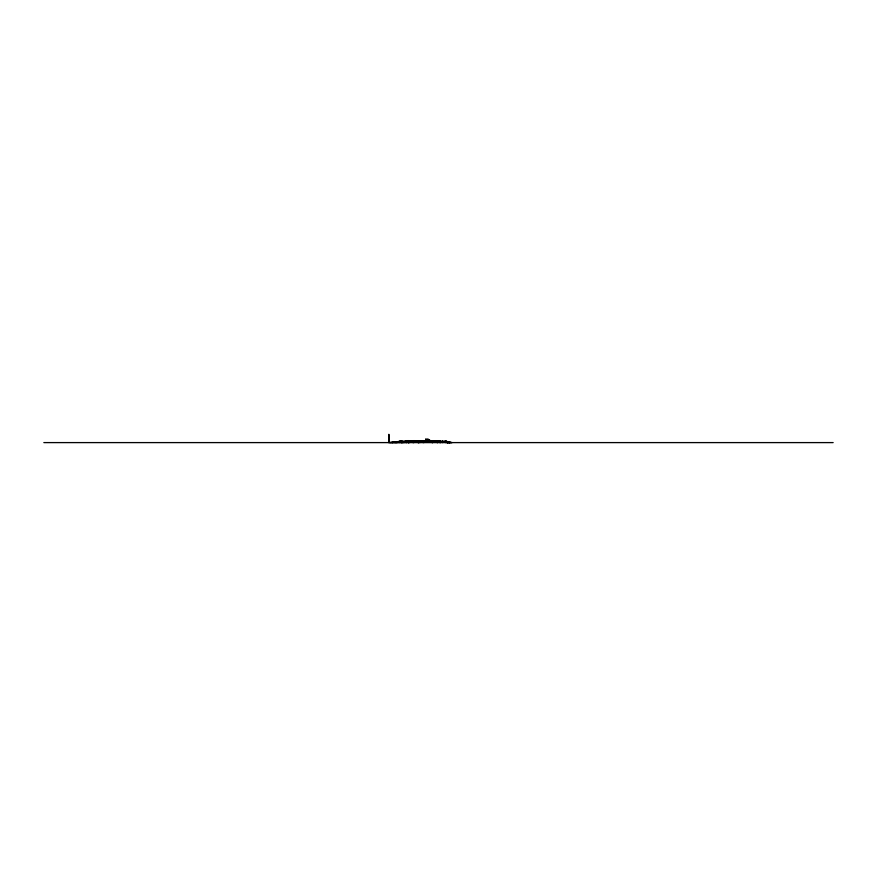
<?xml version="1.0" encoding="UTF-8"?>
<svg xmlns="http://www.w3.org/2000/svg" width="877" height="877" viewBox="0 0 877 877"><rect width="100%" height="100%" fill="white"/><g stroke="black" fill="none" stroke-linecap="round" stroke-linejoin="round"><path stroke-width="1.32" d="M440.09 442.677L440.265 441.252L437.25 442.6L436.691 441.252L432.24 442.6L432.361 441.252L418.176 442.6L421.157 441.252L412.968 442.6L417.715 440.649L417.967 441.252L419.359 440.649L419.436 441.252L421.782 440.649L421.497 441.252L425.29 440.649L424.687 441.252L427.077 440.649L433.424 441.252L432.24 442.6L435.803 441.252L432.449 440.649L434.641 441.252L433.106 440.956M408.583 442.677L408.846 441.252L406.72 442.677M406.709 442.6L406.457 441.252L401.754 442.6L402.236 441.252L399.024 442.677M450.548 442.677L448.564 442.041L448.18 442.677M426.726 441.252L427.077 440.649M437.25 442.6L438.873 441.252M419.436 441.252L420.215 440.649M399.013 442.6L400.877 441.252L445.669 441.252L452.083 442.6M404.176 442.6L406.457 441.252M440.199 442.6L442.501 441.252L445.801 442.6L445.669 441.252L451.447 442.677M434.707 441.252L430.936 440.649L436.636 441.252L408.101 440.649L405.393 441.252L414.097 440.649L416.827 441.252L408.594 442.6L411.017 441.252M401.754 442.6L404.33 441.252M449.408 442.677L447.084 442.041L449.813 442.677M407.191 441.252L408.55 440.649L405.898 441.252L408.101 440.649M405.097 442.6L406.029 442.293M408.594 442.6L413.56 441.252M396.02 442.677L398.388 442.063M406.194 441.252L409.022 440.649M418.176 442.6L424.479 441.252M396.02 442.6L398.355 442.151M394.387 442.6L398.158 441.92M423.087 442.6L431.067 441.252M392.611 442.6L400.877 441.252L397.413 442.677M394.902 442.677L400.877 441.252L389.706 442.6L401.929 441.252L392.425 442.677M401.929 441.252L391.032 442.677M403.563 442.6L400.504 442.6M429.533 440.276L427.921 439.037L425.762 439.333M425.531 440.418L426.617 440.649M43.85 442.6L833.15 442.6M440.561 441.449L436.132 441.252L440.802 441.449L436.132 441.252L438.708 441.646M440.32 441.449L437.217 441.252L440.144 441.449M435.332 441.252L437.93 441.646M433.117 440.846L435.759 441.252L430.958 440.649L437.459 441.493M433.424 441.252L430.475 440.649L434.203 441.252M430.475 440.649L435.167 441.493M432.756 440.649L438.062 441.646M436.965 441.252L438.938 441.646M444.683 441.252L448.871 442.677M431.232 441.252L428.601 440.649L429.587 441.252M448.564 442.041L445.669 441.252L449.879 442.6M436.899 441.252L437.568 441.504M433.03 440.956L433.698 441.252M447.654 442.677L447.084 442.041L447.16 442.677M447.654 442.6L447.237 442.041L446.974 442.677M442.501 441.252L442.622 442.6M447.533 442.677L447.237 442.041L447.38 442.677M429.533 440.649L429.533 439.706L429.302 440.649M425.762 440.649L425.762 439.037L425.531 440.649M389.169 442.6L388.862 434.323L388.862 442.677M427.976 439.509L427.318 440.046L427.976 439.509M441.35 441.646L439.026 441.252L441.306 441.646M407.301 441.844L406.807 441.252L407.246 441.855"/></g></svg>
